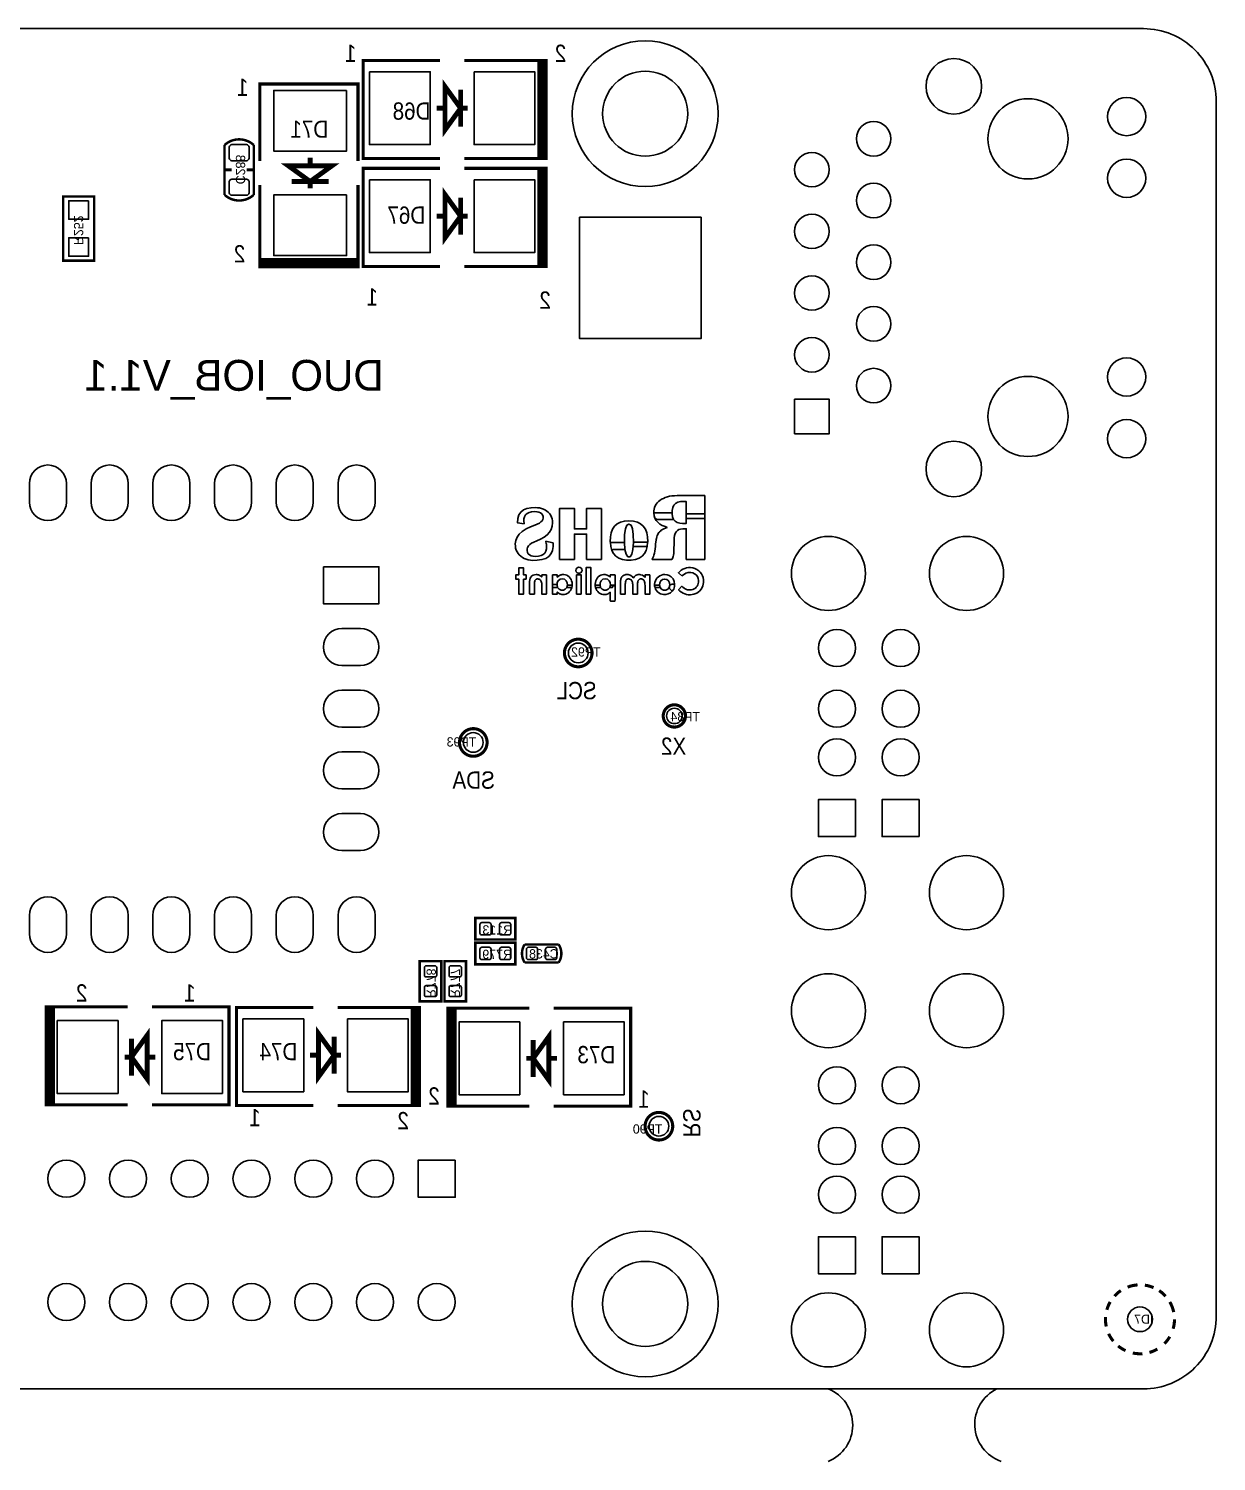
# Model space of a CAD drawing. Extents: x -91 to 82, y -70 to 91.
# Drawn here: x 32.6 to 81.5, y -6.5 to 52.5 of the extents above; entities that cross this region are included whole.
import ezdxf

# ---------------------------------------------------------------- set-up
doc = ezdxf.new("R2010")
doc.units = 0
for name, color, linetype in [('BG_OUTLINE', 254, 'CONTINUOUS'), ('BG_SILKSCREEN_BOTTOM', 6, 'CONTINUOUS'), ('PG_SILKSCREEN_BOTTOM', 143, 'CONTINUOUS'), ('PIN_BOTTOM', 1, 'CONTINUOUS'), ('RD_ASSEMBLY_BOTTOM', 2, 'CONTINUOUS')]:
    doc.layers.add(name, color=color, linetype=linetype)

msp = doc.modelspace()

# ---------------------------------------------------------------- linework, layer by layer
at = {"layer": 'BG_OUTLINE'}
msp.add_lwpolyline([(78.49997, -3.50012, 0.414214), (81.499964, -0.500126), (81.499964, 49.500028, 0.414214), (78.49997, 52.500022), (-0.500126, 52.500022, 0.414214), (-3.50012, 49.500028), (-3.50012, -0.500126, 0.414214), (-0.500126, -3.50012)], format="xyb", close=True, dxfattribs=at)
for points in [[(59.749944, 48.999902, 1), (56.249824, 48.999902, 1), (59.749944, 48.999902)], [(59.749944, 0, 1), (56.249824, 0, 1), (59.749944, 0)], [(65.534032, -3.500374, -0.675122), (65.529968, -6.482842)], [(72.47509, -3.49885, 0.668072), (72.642476, -6.482842)]]:
    msp.add_lwpolyline(points, format="xyb", dxfattribs=at)
at = {"layer": 'BG_SILKSCREEN_BOTTOM'}
for points in [[(57.80278, 39.739062), (55.302912, 39.739062), (55.302912, 44.738798), (60.302648, 44.738798), (60.302648, 39.739062), (57.822846, 39.739062)], [(59.309, 33.274), (60.452, 33.274), (60.452, 32.3342), (59.69, 32.3342), (59.69, 33.03016), (59.68238, 33.0327), (59.5376, 33.0327), (59.45632, 33.02762), (59.34202, 33.00222), (59.24804, 32.95142), (59.17946, 32.8803), (59.1312, 32.78378), (59.10834, 32.6644), (59.1058, 32.5247), (59.12612, 32.3977), (59.16676, 32.29864), (58.48604, 32.29864), (58.39968, 32.3469), (58.3692, 32.4485), (58.35396, 32.5628), (58.3565, 32.64916), (58.36666, 32.72282), (58.38444, 32.7914), (58.41238, 32.85744), (58.44794, 32.9184), (58.49112, 32.97682), (58.54446, 33.03016), (58.60542, 33.07842), (58.674, 33.12414), (58.74766, 33.16224), (58.8264, 33.19526), (58.91276, 33.2232), (59.00166, 33.24606), (59.09818, 33.2613), (59.1312, 33.26384), (59.19978, 33.26892)], [(53.01996, 32.11068), (52.7431, 32.16148), (52.75834, 32.3342), (52.8066, 32.47898), (52.8828, 32.59582), (52.99202, 32.68472), (53.13172, 32.74568), (53.3019, 32.7787), (53.46954, 32.78632), (53.56352, 32.7787), (53.65496, 32.766), (53.73878, 32.74314), (53.81752, 32.71266), (53.89118, 32.6771), (53.95722, 32.63138), (54.01818, 32.57804), (54.07152, 32.52216), (54.11216, 32.45866), (54.14518, 32.39008), (54.16804, 32.31896), (54.18328, 32.24276), (54.18836, 32.15894), (54.17566, 32.01924), (54.13502, 31.88716), (54.06898, 31.76524), (53.97246, 31.65856), (53.848, 31.56204), (53.6956, 31.47822), (53.54574, 31.41726), (53.41874, 31.36392), (53.32476, 31.31312), (53.24856, 31.25724), (53.19268, 31.20136), (53.15458, 31.14294), (53.13934, 31.08452), (53.13934, 31.01086), (53.15712, 30.93974), (53.19014, 30.88132), (53.2384, 30.8356), (53.30444, 30.80258), (53.38572, 30.78226), (53.48478, 30.77464), (53.6067, 30.78226), (53.71338, 30.80512), (53.79974, 30.8483), (53.86578, 30.90672), (53.9115, 30.98546), (53.93944, 31.07944), (53.94452, 31.17342), (53.94452, 31.2039), (53.94198, 31.23692), (53.9369, 31.26994), (53.93182, 31.3055), (53.91658, 31.3817), (53.91658, 31.39948), (54.20614, 31.33598), (54.20868, 31.3182), (54.21122, 31.27756), (54.21376, 31.22676), (54.21376, 31.18612), (54.1909, 31.02102), (54.13248, 30.8864), (54.0385, 30.77464), (53.9115, 30.69336), (53.74894, 30.64002), (53.55082, 30.61208), (53.38318, 30.607), (53.28412, 30.61716), (53.19014, 30.6324), (53.10378, 30.65526), (53.0225, 30.68828), (52.94884, 30.72892), (52.88026, 30.77718), (52.8193, 30.83306), (52.7685, 30.89402), (52.72532, 30.96006), (52.6923, 31.03118), (52.66944, 31.10992), (52.65674, 31.1912), (52.6542, 31.28518), (52.67452, 31.42996), (52.72786, 31.56458), (52.81676, 31.68904), (52.93868, 31.8008), (53.09616, 31.9024), (53.28666, 31.99384), (53.45938, 32.05734), (53.56098, 32.10052), (53.6448, 32.14624), (53.71084, 32.19196), (53.7591, 32.24276), (53.78958, 32.2961), (53.80482, 32.34944), (53.79974, 32.41802), (53.77942, 32.47898), (53.7464, 32.52978), (53.6956, 32.56788), (53.62702, 32.59582), (53.54574, 32.6136), (53.44668, 32.61868), (53.32476, 32.60852), (53.22062, 32.58312), (53.13934, 32.54248), (53.07838, 32.48406), (53.0352, 32.40786), (53.01234, 32.31642), (53.00726, 32.2453), (53.0098, 32.22498), (53.0098, 32.2072), (53.01234, 32.18688), (53.01742, 32.16402), (53.02504, 32.11576)], [(56.1975, 32.74822), (56.1975, 30.64764), (55.58536, 30.64764), (55.58536, 31.69158), (55.09006, 31.69158), (55.09006, 30.64764), (54.48046, 30.64764), (54.48046, 32.74822), (55.09006, 32.74822), (55.09006, 31.9024), (55.58536, 31.9024), (55.58536, 32.74822)], [(59.69, 32.52216), (60.452, 32.52216), (60.452, 30.64764), (59.69, 30.64764), (59.69, 31.91002), (59.54268, 31.91002), (59.45632, 31.89986), (59.3852, 31.877), (59.32424, 31.83636), (59.27344, 31.78302), (59.23788, 31.71698), (59.20994, 31.6357), (59.19724, 31.53918), (59.19216, 31.45536), (59.18962, 31.26486), (59.18454, 31.10738), (59.18454, 31.0769), (59.182, 31.01086), (59.17692, 30.94736), (59.17184, 30.8864), (59.16168, 30.82798), (59.14898, 30.77464), (59.13374, 30.7213), (59.12358, 30.69336), (59.11596, 30.67304), (59.09818, 30.64764), (58.28792, 30.64764), (58.293, 30.66542), (58.3184, 30.71114), (58.34126, 30.76702), (58.36158, 30.83052), (58.3819, 30.90418), (58.39714, 30.988), (58.40984, 31.08198), (58.42254, 31.18358), (58.43016, 31.28264), (58.44032, 31.369), (58.45302, 31.44774), (58.4581, 31.47568), (58.46572, 31.51632), (58.48096, 31.57982), (58.4962, 31.63316), (58.51398, 31.68142), (58.5343, 31.71952), (58.55716, 31.75254), (58.58764, 31.78556), (58.6232, 31.81604), (58.66384, 31.84652), (58.7121, 31.877), (58.76798, 31.90494), (58.82894, 31.93288), (58.89752, 31.96082), (58.8264, 31.99892), (58.70448, 32.04718), (58.60034, 32.1056), (58.51652, 32.17672), (58.44794, 32.25546), (58.39968, 32.3469), (58.3692, 32.4485), (58.35396, 32.5628), (59.07532, 32.5628), (59.09818, 32.53994), (59.1058, 32.5247), (59.12612, 32.3977), (59.16676, 32.29864), (59.2328, 32.2199), (59.3217, 32.16656), (59.43092, 32.13608), (59.53506, 32.12846), (59.69, 32.12846)], [(57.33288, 32.23768), (57.5183, 32.22498), (57.67832, 32.18434), (57.81294, 32.11576), (57.92216, 32.02178), (58.00598, 31.89986), (58.0644, 31.75), (58.09488, 31.57474), (58.1025, 31.37408), (58.09742, 31.33852), (58.08218, 31.18358), (57.5183, 31.18358), (57.50814, 31.19374), (57.5183, 31.33852), (57.51068, 31.66872), (57.47766, 31.90748), (57.41924, 32.05226), (57.33288, 32.10052), (57.24652, 32.05226), (57.1881, 31.90748), (57.15508, 31.66872), (57.14746, 31.33852), (57.16778, 31.0515), (56.66232, 31.0515), (56.62676, 31.02102), (56.58358, 31.18358), (56.5658, 31.33852), (56.56326, 31.37408), (56.57088, 31.57474), (56.60136, 31.75), (56.65978, 31.89986), (56.7436, 32.02178), (56.85028, 32.11576), (56.9849, 32.18434), (57.14492, 32.22498)], [(57.5437, 31.36392), (58.07202, 31.36392), (58.09234, 31.35376), (58.09742, 31.33852), (58.08218, 31.18358), (58.03646, 31.02102), (57.96788, 30.8864), (57.87136, 30.77718), (57.74944, 30.6959), (57.60212, 30.64256), (57.42686, 30.61462), (57.23636, 30.61462), (57.06364, 30.64256), (56.91632, 30.6959), (56.7944, 30.77718), (56.69788, 30.8864), (56.62676, 31.02102), (56.58358, 31.18358), (56.5658, 31.33852), (57.14746, 31.33852), (57.16778, 31.0515), (57.2135, 30.85846), (57.28716, 30.76194), (57.3786, 30.76194), (57.45226, 30.85846), (57.49798, 31.0515), (57.5183, 31.33852), (57.52846, 31.35884)], [(52.99456, 29.83738), (53.09616, 29.83738), (53.09616, 30.00756), (52.99456, 30.00756), (52.99456, 30.29966), (52.79644, 30.29966), (52.79644, 30.00756), (52.67706, 30.00756), (52.67706, 29.83738), (52.79644, 29.83738), (52.79644, 29.22016), (52.99456, 29.22016)], [(55.27548, 30.33268), (55.32628, 30.31998), (55.36946, 30.2895), (55.39486, 30.24378), (55.39994, 30.19044), (55.3847, 30.13964), (55.3466, 30.099), (55.30088, 30.07868), (55.24754, 30.07868), (55.19928, 30.099), (55.16372, 30.13964), (55.14848, 30.1879), (55.15356, 30.24378), (55.1815, 30.2895), (55.22214, 30.31998)], [(55.7657, 29.22016), (55.56758, 29.22016), (55.56758, 30.31236), (55.7657, 30.31236)], [(59.50712, 29.96692), (59.36742, 30.099), (59.4233, 30.15488), (59.4868, 30.20568), (59.55538, 30.24378), (59.62904, 30.2768), (59.70524, 30.29712), (59.78144, 30.30982), (59.86526, 30.30982), (59.9567, 30.29966), (60.04306, 30.27426), (60.12434, 30.23362), (60.20054, 30.18282), (60.26404, 30.1244), (60.31484, 30.05582), (60.35548, 29.97962), (60.38342, 29.89834), (60.39612, 29.80944), (60.39612, 29.69514), (60.37072, 29.56052), (60.31484, 29.44368), (60.23102, 29.34208), (60.12434, 29.26334), (60.00496, 29.21508), (59.86526, 29.19476), (59.77128, 29.1973), (59.69762, 29.20746), (59.62904, 29.22524), (59.56554, 29.25318), (59.4995, 29.29382), (59.43092, 29.34462), (59.3725, 29.4005), (59.50966, 29.54274), (59.55284, 29.5021), (59.60364, 29.464), (59.64936, 29.43352), (59.69508, 29.4132), (59.7408, 29.4005), (59.7916, 29.39288), (59.84494, 29.39034), (59.90336, 29.39796), (59.96178, 29.41066), (60.01512, 29.43606), (60.06338, 29.46654), (60.10402, 29.5021), (60.13704, 29.54782), (60.16498, 29.59608), (60.1853, 29.65196), (60.19546, 29.71038), (60.19546, 29.77896), (60.18276, 29.86532), (60.1472, 29.94152), (60.0964, 30.00756), (60.02782, 30.0609), (59.95416, 30.09646), (59.8678, 30.11424), (59.76874, 30.10916), (59.66714, 30.07868), (59.57062, 30.02026)], [(53.94452, 30.00756), (53.94452, 29.26334), (53.93182, 29.22016), (53.7464, 29.22016), (53.7464, 29.57068), (53.74386, 29.62656), (53.74132, 29.6672), (53.73624, 29.69514), (53.72608, 29.73324), (53.71084, 29.76626), (53.69052, 29.7942), (53.66512, 29.81706), (53.63718, 29.83484), (53.6067, 29.84246), (53.57622, 29.84754), (53.55082, 29.845), (53.52796, 29.83992), (53.50764, 29.82976), (53.48986, 29.81452), (53.47462, 29.79674), (53.46192, 29.77642), (53.4543, 29.75356), (53.44668, 29.718), (53.44414, 29.66974), (53.4416, 29.6037), (53.4416, 29.22016), (53.25618, 29.22016), (53.24602, 29.2481), (53.24602, 29.74086), (53.2511, 29.81198), (53.26888, 29.87294), (53.29682, 29.92374), (53.33746, 29.96692), (53.3908, 29.99994), (53.44922, 30.02026), (53.51272, 30.02788), (53.54574, 30.02534), (53.57622, 30.02026), (53.60924, 30.01264), (53.63972, 29.9974), (53.67274, 29.97962), (53.7083, 29.95676), (53.7464, 29.92628), (53.7464, 30.00248), (53.75656, 30.00756)], [(54.19598, 30.00756), (54.37886, 30.00756), (54.37886, 29.92882), (54.3814, 29.92374), (54.42712, 29.96438), (54.45252, 29.97962), (54.52618, 30.01264), (54.55412, 30.02026), (54.58206, 30.02534), (54.61, 30.02788), (54.65572, 30.02534), (54.71668, 30.01772), (54.77256, 29.9974), (54.82336, 29.96946), (54.87162, 29.92882), (54.9148, 29.88056), (54.94782, 29.82722), (54.97322, 29.76626), (54.98846, 29.70022), (54.99608, 29.6291), (54.99354, 29.58846), (54.99354, 29.55798), (54.98084, 29.49194), (54.78018, 29.49194), (54.77256, 29.49448), (54.79796, 29.58846), (54.79034, 29.69006), (54.74716, 29.77388), (54.67604, 29.82976), (54.58714, 29.84754), (54.4957, 29.82976), (54.42458, 29.77388), (54.37886, 29.6926), (54.37124, 29.58846), (54.39664, 29.49448), (54.18074, 29.49448), (54.18074, 30.00502)], [(54.20614, 29.61386), (54.34584, 29.61386), (54.36616, 29.6037), (54.37124, 29.58846), (54.39664, 29.49448), (54.4576, 29.42336), (54.53888, 29.38526), (54.63286, 29.38526), (54.7116, 29.42336), (54.77256, 29.49448), (54.79796, 29.58846), (54.99354, 29.58846), (54.99354, 29.55798), (54.98084, 29.49194), (54.96052, 29.43098), (54.93004, 29.3751), (54.8894, 29.32176), (54.84114, 29.27858), (54.79034, 29.24302), (54.73446, 29.22016), (54.67858, 29.20492), (54.61762, 29.19984), (54.59222, 29.20238), (54.56428, 29.20492), (54.52618, 29.21254), (54.48808, 29.22778), (54.46522, 29.23794), (54.44236, 29.25318), (54.41696, 29.27096), (54.37886, 29.30144), (54.37886, 29.2227), (54.37124, 29.22016), (54.18328, 29.22016), (54.18074, 29.26334), (54.18074, 29.58846), (54.1909, 29.60878)], [(55.372, 29.22016), (55.17642, 29.22016), (55.17642, 30.00756), (55.372, 30.00756)], [(56.65978, 29.56306), (56.75884, 29.56306), (56.75884, 30.00502), (56.7436, 30.00756), (56.56072, 30.00756), (56.56072, 29.92882), (56.55818, 29.92374), (56.51246, 29.96438), (56.48706, 29.97962), (56.4642, 29.99232), (56.43626, 30.00502), (56.35752, 30.02534), (56.32958, 30.02788), (56.28386, 30.02534), (56.2229, 30.01772), (56.16956, 29.9974), (56.11622, 29.96946), (56.06796, 29.92882), (56.02478, 29.88056), (55.99176, 29.82722), (55.96636, 29.76626), (55.95112, 29.70022), (55.9435, 29.6291), (55.94604, 29.58846), (55.94604, 29.55798), (55.95874, 29.49194), (56.1086, 29.49194), (56.11114, 29.49448), (56.16702, 29.49448), (56.14162, 29.58846), (56.14924, 29.69006), (56.19242, 29.77388), (56.26354, 29.82976), (56.35498, 29.84754), (56.44388, 29.82976), (56.51754, 29.77388), (56.56072, 29.6926), (56.56834, 29.58846), (56.54294, 29.49448), (56.5912, 29.49448), (56.65978, 29.49702)], [(56.56834, 29.58846), (56.75884, 29.58846), (56.75884, 28.99156), (56.7563, 28.93314), (56.56834, 28.93314), (56.56072, 28.94076), (56.56072, 29.29636), (56.54548, 29.29128), (56.52262, 29.27096), (56.49976, 29.25318), (56.47436, 29.23794), (56.4007, 29.21), (56.3753, 29.20492), (56.34736, 29.20238), (56.32196, 29.19984), (56.261, 29.20492), (56.20512, 29.22016), (56.14924, 29.24302), (56.09844, 29.27858), (56.05018, 29.32176), (56.01208, 29.3751), (55.97906, 29.43098), (55.95874, 29.49194), (55.94604, 29.55798), (55.94604, 29.58846), (56.14162, 29.58846), (56.16702, 29.49448), (56.22798, 29.42336), (56.30672, 29.38526), (56.4007, 29.38526), (56.48198, 29.42336), (56.54294, 29.49448)], [(58.1914, 30.00756), (58.1914, 29.2227), (58.18632, 29.22016), (57.99328, 29.22016), (57.99328, 29.5783), (57.99074, 29.6291), (57.99074, 29.65196), (57.9882, 29.67228), (57.98312, 29.69006), (57.97804, 29.72308), (57.97296, 29.73832), (57.96534, 29.7561), (57.95518, 29.77134), (57.9374, 29.7942), (57.89422, 29.82976), (57.87136, 29.83992), (57.8485, 29.845), (57.82564, 29.84754), (57.80532, 29.845), (57.79516, 29.845), (57.785, 29.84246), (57.7596, 29.8323), (57.72404, 29.79928), (57.71896, 29.79166), (57.71134, 29.78404), (57.7088, 29.77388), (57.70118, 29.7561), (57.6961, 29.73832), (57.69102, 29.70784), (57.68594, 29.66974), (57.68594, 29.62656), (57.6834, 29.2227), (57.68086, 29.22016), (57.48782, 29.22016), (57.48782, 29.58338), (57.48528, 29.63164), (57.48274, 29.6545), (57.47766, 29.69514), (57.47512, 29.71038), (57.4675, 29.73832), (57.44972, 29.77388), (57.40908, 29.81706), (57.35574, 29.84246), (57.32018, 29.84754), (57.30494, 29.84754), (57.277, 29.84246), (57.26938, 29.83992), (57.22874, 29.81706), (57.22112, 29.8069), (57.21096, 29.7942), (57.20334, 29.7815), (57.19826, 29.76626), (57.1881, 29.72562), (57.18302, 29.67482), (57.18048, 29.64434), (57.18048, 29.22016), (56.9849, 29.22016), (56.98236, 29.23032), (56.98236, 29.67736), (56.9849, 29.7307), (56.9849, 29.76118), (56.98744, 29.78658), (56.99252, 29.81198), (56.99506, 29.83484), (57.00014, 29.85516), (57.00776, 29.87548), (57.03824, 29.9339), (57.0738, 29.96946), (57.1373, 30.00502), (57.17032, 30.01772), (57.1881, 30.0228), (57.20842, 30.02534), (57.2262, 30.02788), (57.26684, 30.02788), (57.28462, 30.02534), (57.30494, 30.0228), (57.38114, 29.99994), (57.44718, 29.9593), (57.47004, 29.94152), (57.50814, 29.8958), (57.5183, 29.89072), (57.54878, 29.93644), (57.59958, 29.9847), (57.66308, 30.01518), (57.7088, 30.02534), (57.72658, 30.02788), (57.76976, 30.02788), (57.79516, 30.02534), (57.81294, 30.02026), (57.8866, 29.9974), (57.94756, 29.9593), (57.96026, 29.94914), (57.99328, 29.91612), (57.99328, 30.00756)], [(58.80608, 30.02788), (58.90006, 30.01772), (58.98896, 29.98216), (59.07024, 29.92628), (59.14644, 29.845), (59.19216, 29.74594), (59.21248, 29.63672), (59.20994, 29.58592), (59.20486, 29.5275), (59.17184, 29.43098), (59.11596, 29.34462), (58.99658, 29.44622), (58.98896, 29.49448), (59.0169, 29.58592), (59.00674, 29.68752), (58.96356, 29.7688), (58.89244, 29.82214), (58.80354, 29.84246), (58.7121, 29.82214), (58.64098, 29.7688), (58.5978, 29.68752), (58.59018, 29.58846), (58.61558, 29.49448), (58.42, 29.49448), (58.40476, 29.49702), (58.38952, 29.5656), (58.38952, 29.58846), (58.38698, 29.63672), (58.39714, 29.7053), (58.41746, 29.77134), (58.45048, 29.8323), (58.49112, 29.88818), (58.54192, 29.93644), (58.60288, 29.97454), (58.66638, 30.00502), (58.73496, 30.0228)], [(59.11596, 29.63672), (59.21248, 29.63672), (59.20994, 29.58592), (59.20486, 29.5275), (59.17184, 29.43098), (59.11596, 29.34462), (59.03722, 29.2735), (58.94832, 29.22524), (58.84672, 29.20238), (58.76036, 29.20238), (58.69178, 29.21508), (58.62574, 29.23794), (58.56478, 29.2735), (58.51144, 29.31668), (58.46572, 29.37002), (58.43016, 29.43098), (58.40476, 29.49702), (58.38952, 29.5656), (58.38952, 29.58846), (58.59018, 29.58846), (58.61558, 29.49448), (58.67654, 29.4259), (58.75782, 29.3878), (58.8518, 29.3878), (58.93054, 29.42336), (58.98896, 29.49448), (59.0169, 29.58592), (59.02452, 29.60624)]]:
    msp.add_lwpolyline(points, close=True, dxfattribs=at)
at = {"layer": 'PG_SILKSCREEN_BOTTOM'}
for points, const_width in [([(49.555654, 47.15383), (46.392338, 47.15383), (46.392338, 51.193954), (49.555654, 51.193954)], 0.127), ([(50.555906, 51.193954), (53.450744, 51.193954)], 0.127), ([(53.38826, 51.193954), (53.6194, 51.193954), (53.6194, 47.15383), (51.298856, 47.15383)], 0.127), ([(53.488082, 51.193954), (53.719222, 51.193954), (53.719222, 47.15383), (51.398678, 47.15383)], 0.127), ([(53.588158, 51.193954), (53.819298, 51.193954), (53.819298, 47.15383), (51.498754, 47.15383)], 0.127), ([(53.688234, 51.193954), (53.919374, 51.193954), (53.919374, 47.15383), (51.59883, 47.15383)], 0.127), ([(42.14368, 47.057056), (42.14368, 50.220372), (46.183804, 50.220372), (46.183804, 47.057056)], 0.127), ([(50.406554, 49.22393), (49.76368, 48.33493), (49.76368, 50.11293), (50.406554, 49.22393)], 0.2032), ([(50.406554, 48.46193), (50.406554, 49.98593)], 0.2032), ([(49.42078, 49.22393), (49.76368, 49.22393)], 0.2032), ([(50.43678, 49.22393), (50.69078, 49.22393)], 0.2032), ([(44.21378, 47.19193), (44.21378, 46.84903)], 0.2032), ([(53.450744, 47.15383), (50.555906, 47.15383)], 0.127), ([(40.73398, 46.68393), (40.98798, 46.68393)], 0.127), ([(41.59758, 46.68393), (41.85158, 46.68393)], 0.127), ([(44.21378, 46.206156), (43.32478, 46.84903), (45.10278, 46.84903), (44.21378, 46.206156)], 0.2032), ([(49.555654, 42.70883), (46.392338, 42.70883), (46.392338, 46.748954), (49.555654, 46.748954)], 0.127), ([(50.555906, 46.748954), (53.450744, 46.748954)], 0.127), ([(53.38826, 46.748954), (53.6194, 46.748954), (53.6194, 42.70883), (51.298856, 42.70883)], 0.127), ([(53.488082, 46.748954), (53.719222, 46.748954), (53.719222, 42.70883), (51.398678, 42.70883)], 0.127), ([(53.588158, 46.748954), (53.819298, 46.748954), (53.819298, 42.70883), (51.498754, 42.70883)], 0.127), ([(53.688234, 46.748954), (53.919374, 46.748954), (53.919374, 42.70883), (51.59883, 42.70883)], 0.127), ([(42.14368, 43.161966), (42.14368, 46.056804)], 0.127), ([(43.45178, 46.206156), (44.97578, 46.206156)], 0.2032), ([(44.21378, 46.17593), (44.21378, 45.92193)], 0.2032), ([(46.183804, 46.056804), (46.183804, 43.161966)], 0.127), ([(34.05378, 45.59173), (34.05378, 42.95013), (35.32378, 42.95013), (35.32378, 45.59173), (34.05378, 45.59173)], 0.1016), ([(50.406554, 44.77893), (49.76368, 43.88993), (49.76368, 45.66793), (50.406554, 44.77893)], 0.2032), ([(50.406554, 44.01693), (50.406554, 45.54093)], 0.2032), ([(46.183804, 43.22445), (46.183804, 42.99331), (42.14368, 42.99331), (42.14368, 45.313854)], 0.127), ([(46.183804, 43.124628), (46.183804, 42.893488), (42.14368, 42.893488), (42.14368, 45.214032)], 0.127), ([(46.183804, 43.024552), (46.183804, 42.793412), (42.14368, 42.793412), (42.14368, 45.113956)], 0.127), ([(46.183804, 42.924476), (46.183804, 42.693336), (42.14368, 42.693336), (42.14368, 45.01388)], 0.127), ([(49.42078, 44.77893), (49.76368, 44.77893)], 0.2032), ([(50.43678, 44.77893), (50.69078, 44.77893)], 0.2032), ([(53.450744, 42.70883), (50.555906, 42.70883)], 0.127), ([(51.00828, 14.99743), (52.65928, 14.99743), (52.65928, 15.88643), (51.00828, 15.88643), (51.00828, 14.99743)], 0.1016), ([(51.00828, 13.98143), (52.65928, 13.98143), (52.65928, 14.87043), (51.00828, 14.87043), (51.00828, 13.98143)], 0.1016), ([(54.43728, 14.79931), (53.04028, 14.79931)], 0.1016), ([(48.72228, 14.10843), (48.72228, 12.45743), (49.61128, 12.45743), (49.61128, 14.10843), (48.72228, 14.10843)], 0.1016), ([(49.73828, 14.10843), (49.73828, 12.45743), (50.62728, 12.45743), (50.62728, 14.10843), (49.73828, 14.10843)], 0.1016), ([(53.04028, 14.05255), (54.43728, 14.05255)], 0.1016), ([(33.578546, 8.189976), (33.347406, 8.189976), (33.347406, 12.2301), (35.66795, 12.2301)], 0.127), ([(33.678622, 8.189976), (33.447482, 8.189976), (33.447482, 12.2301), (35.768026, 12.2301)], 0.127), ([(33.778698, 8.189976), (33.547558, 8.189976), (33.547558, 12.2301), (35.868102, 12.2301)], 0.127), ([(33.87852, 8.189976), (33.64738, 8.189976), (33.64738, 12.2301), (35.967924, 12.2301)], 0.127), ([(33.816036, 12.2301), (36.710874, 12.2301)], 0.127), ([(37.711126, 12.2301), (40.874442, 12.2301), (40.874442, 8.189976), (37.711126, 8.189976)], 0.127), ([(44.348654, 8.16483), (41.185338, 8.16483), (41.185338, 12.204954), (44.348654, 12.204954)], 0.127), ([(45.348906, 12.204954), (48.243744, 12.204954)], 0.127), ([(48.18126, 12.204954), (48.4124, 12.204954), (48.4124, 8.16483), (46.091856, 8.16483)], 0.127), ([(48.281082, 12.204954), (48.512222, 12.204954), (48.512222, 8.16483), (46.191678, 8.16483)], 0.127), ([(48.381158, 12.204954), (48.612298, 12.204954), (48.612298, 8.16483), (46.291754, 8.16483)], 0.127), ([(48.481234, 12.204954), (48.712374, 12.204954), (48.712374, 8.16483), (46.39183, 8.16483)], 0.127), ([(50.106326, 8.137906), (49.875186, 8.137906), (49.875186, 12.17803), (52.19573, 12.17803)], 0.127), ([(50.206402, 8.137906), (49.975262, 8.137906), (49.975262, 12.17803), (52.295806, 12.17803)], 0.127), ([(50.306478, 8.137906), (50.075338, 8.137906), (50.075338, 12.17803), (52.395882, 12.17803)], 0.127), ([(50.4063, 8.137906), (50.17516, 8.137906), (50.17516, 12.17803), (52.495704, 12.17803)], 0.127), ([(50.343816, 12.17803), (53.238654, 12.17803)], 0.127), ([(54.238906, 12.17803), (57.402222, 12.17803), (57.402222, 8.137906), (54.238906, 8.137906)], 0.127), ([(36.860226, 10.16), (37.5031, 11.049), (37.5031, 9.271), (36.860226, 10.16)], 0.2032), ([(45.199554, 10.23493), (44.55668, 9.34593), (44.55668, 11.12393), (45.199554, 10.23493)], 0.2032), ([(53.388006, 10.10793), (54.03088, 10.99693), (54.03088, 9.21893), (53.388006, 10.10793)], 0.2032), ([(36.860226, 10.922), (36.860226, 9.398)], 0.2032), ([(45.199554, 9.47293), (45.199554, 10.99693)], 0.2032), ([(53.388006, 10.86993), (53.388006, 9.34593)], 0.2032), ([(36.83, 10.16), (36.576, 10.16)], 0.2032), ([(37.846, 10.16), (37.5031, 10.16)], 0.2032), ([(44.21378, 10.23493), (44.55668, 10.23493)], 0.2032), ([(45.22978, 10.23493), (45.48378, 10.23493)], 0.2032), ([(53.35778, 10.10793), (53.10378, 10.10793)], 0.2032), ([(54.37378, 10.10793), (54.03088, 10.10793)], 0.2032), ([(36.710874, 8.189976), (33.816036, 8.189976)], 0.127), ([(48.243744, 8.16483), (45.348906, 8.16483)], 0.127), ([(53.238654, 8.137906), (50.343816, 8.137906)], 0.127)]:
    msp.add_lwpolyline(points, dxfattribs=dict(at, const_width=const_width))
for points, const_width in [([(40.692832, 45.658532), (40.692832, 47.709328, -0.389609), (41.892728, 47.709328)], 0.1016), ([(41.892728, 47.709328), (41.892728, 45.658532, -0.389673), (40.692832, 45.658532)], 0.1016), ([(55.812944, 26.797, 1), (54.677056, 26.797, 1), (55.812944, 26.797)], 0.127), ([(59.657742, 24.20493, 1), (58.741818, 24.20493, 1), (59.657742, 24.20493)], 0.127), ([(51.494944, 23.114, 1), (50.359056, 23.114, 1), (51.494944, 23.114)], 0.127), ([(53.04028, 14.05255, -0.294144), (53.04028, 14.79931)], 0.1016), ([(54.43728, 14.05255, 0.303708), (54.43728, 14.79931)], 0.1016), ([(59.132724, 7.31393, 1), (57.996836, 7.31393, 1), (59.132724, 7.31393)], 0.127), ([(77.308202, 0.320294, -0.061338), (77.571346, 0.546608)], 0.127), ([(77.849222, 0.690372, -0.074119), (78.257908, 0.781304)], 0.127), ([(78.559914, 0.770636, -0.065827), (78.918308, 0.670052)], 0.127), ([(79.1464, 0.546354, -0.062613), (79.41437, 0.314706)], 0.127), ([(76.99375, -0.244856, -0.062517), (77.132434, 0.080518)], 0.127), ([(79.585312, 0.080264, -0.079392), (79.74711, -0.337566)], 0.127), ([(76.962, -0.889, -0.061689), (76.942188, -0.540512)], 0.127), ([(79.778606, -0.635, -0.069654), (79.723996, -1.02489)], 0.127), ([(76.970636, -0.932434, -0.007798), (76.962, -0.889)], 0.127), ([(77.260196, -1.53416, -0.063426), (77.069696, -1.230122)], 0.127), ([(77.763878, -1.92405, -0.063405), (77.45984, -1.733804)], 0.127), ([(79.585312, -1.350264, -0.064425), (79.362808, -1.638808)], 0.127), ([(78.460092, -2.051304, -0.0707), (78.061566, -2.023364)], 0.127), ([(79.074264, -1.861312, -0.062525), (78.74889, -1.999996)], 0.127)]:
    msp.add_lwpolyline(points, format="xyb", dxfattribs=dict(at, const_width=const_width))
at = {"layer": 'PIN_BOTTOM'}
for points in [[(46.655609, 50.723927), (46.655609, 47.723933), (49.155731, 47.723933), (49.155731, 50.723927)], [(50.955829, 50.723927), (50.955829, 47.723933), (53.455951, 47.723933), (53.455951, 50.723927)], [(45.713777, 49.957101), (42.713783, 49.957101), (42.713783, 47.456979), (45.713777, 47.456979)], [(46.655609, 46.278927), (46.655609, 43.278933), (49.155731, 43.278933), (49.155731, 46.278927)], [(50.955829, 46.278927), (50.955829, 43.278933), (53.455951, 43.278933), (53.455951, 46.278927)], [(45.713777, 45.656881), (42.713783, 45.656881), (42.713783, 43.156759), (45.713777, 43.156759)], [(35.09518, 45.41393), (34.28238, 45.41393), (34.28238, 44.65193), (35.09518, 44.65193)], [(35.09518, 43.88993), (34.28238, 43.88993), (34.28238, 43.12793), (35.09518, 43.12793)], [(64.148716, 37.246052), (65.571116, 37.246052), (65.571116, 35.823652), (64.148716, 35.823652)], [(44.758356, 30.345126), (47.044356, 30.345126), (47.044356, 28.821126), (44.758356, 28.821126)], [(66.651886, 19.237706), (65.127886, 19.237706), (65.127886, 20.761706), (66.651886, 20.761706)], [(69.271896, 19.237706), (67.747896, 19.237706), (67.747896, 20.761706), (69.271896, 20.761706)], [(36.311078, 8.659876), (36.311078, 11.65987), (33.810956, 11.65987), (33.810956, 8.659876)], [(40.611298, 8.659876), (40.611298, 11.65987), (38.111176, 11.65987), (38.111176, 8.659876)], [(41.448609, 11.734927), (41.448609, 8.734933), (43.948731, 8.734933), (43.948731, 11.734927)], [(45.748829, 11.734927), (45.748829, 8.734933), (48.248951, 8.734933), (48.248951, 11.734927)], [(52.838858, 8.607806), (52.838858, 11.6078), (50.338736, 11.6078), (50.338736, 8.607806)], [(57.139078, 8.607806), (57.139078, 11.6078), (54.638956, 11.6078), (54.638956, 8.607806)], [(50.18278, 5.91693), (50.18278, 4.39293), (48.65878, 4.39293), (48.65878, 5.91693)], [(66.651886, 1.237742), (65.127886, 1.237742), (65.127886, 2.761742), (66.651886, 2.761742)], [(69.271896, 1.237742), (67.747896, 1.237742), (67.747896, 2.761742), (69.271896, 2.761742)]]:
    msp.add_lwpolyline(points, close=True, dxfattribs=at)
for points in [[(41.59758, 47.72533), (40.98798, 47.72533, 0.414214), (40.88638, 47.62373), (40.88638, 47.16653, 0.414214), (40.98798, 47.06493), (41.59758, 47.06493, 0.414214), (41.69918, 47.16653), (41.69918, 47.62373, 0.414214)], [(41.59758, 46.30293), (40.98798, 46.30293, 0.414214), (40.88638, 46.20133), (40.88638, 45.74413, 0.414214), (40.98798, 45.64253), (41.59758, 45.64253, 0.414214), (41.69918, 45.74413), (41.69918, 46.20133, 0.414214)], [(34.18459, 33.774126), (34.18459, 33.012126, -1), (32.66059, 33.012126), (32.66059, 33.774126, -1)], [(36.72459, 33.774126), (36.72459, 33.012126, -1), (35.20059, 33.012126), (35.20059, 33.774126, -1)], [(39.26459, 33.774126), (39.26459, 33.012126, -1), (37.74059, 33.012126), (37.74059, 33.774126, -1)], [(41.80459, 33.774126), (41.80459, 33.012126, -1), (40.28059, 33.012126), (40.28059, 33.774126, -1)], [(44.34459, 33.774126), (44.34459, 33.012126, -1), (42.82059, 33.012126), (42.82059, 33.774126, -1)], [(46.88459, 33.774126), (46.88459, 33.012126, -1), (45.36059, 33.012126), (45.36059, 33.774126, -1)], [(46.282356, 26.281126), (45.520356, 26.281126, -1), (45.520356, 27.805126), (46.282356, 27.805126, -1)], [(46.282356, 23.741126), (45.520356, 23.741126, -1), (45.520356, 25.265126), (46.282356, 25.265126, -1)], [(46.282356, 21.201126), (45.520356, 21.201126, -1), (45.520356, 22.725126), (46.282356, 22.725126, -1)], [(46.282356, 18.661126), (45.520356, 18.661126, -1), (45.520356, 20.185126), (46.282356, 20.185126, -1)], [(34.18459, 15.994126), (34.18459, 15.232126, -1), (32.66059, 15.232126), (32.66059, 15.994126, -1)], [(36.72459, 15.994126), (36.72459, 15.232126, -1), (35.20059, 15.232126), (35.20059, 15.994126, -1)], [(39.26459, 15.994126), (39.26459, 15.232126, -1), (37.74059, 15.232126), (37.74059, 15.994126, -1)], [(41.80459, 15.994126), (41.80459, 15.232126, -1), (40.28059, 15.232126), (40.28059, 15.994126, -1)], [(44.34459, 15.994126), (44.34459, 15.232126, -1), (42.82059, 15.232126), (42.82059, 15.994126, -1)], [(46.88459, 15.994126), (46.88459, 15.232126, -1), (45.36059, 15.232126), (45.36059, 15.994126, -1)], [(51.65598, 15.61973, 0.414214), (51.57978, 15.69593), (51.27498, 15.69593, 0.414214), (51.19878, 15.61973), (51.19878, 15.26413, 0.414214), (51.27498, 15.18793), (51.57978, 15.18793, 0.414214), (51.65598, 15.26413)], [(52.46878, 15.61973, 0.414214), (52.39258, 15.69593), (52.08778, 15.69593, 0.414214), (52.01158, 15.61973), (52.01158, 15.26413, 0.414214), (52.08778, 15.18793), (52.39258, 15.18793, 0.414214), (52.46878, 15.26413)], [(51.65598, 14.60373, 0.414214), (51.57978, 14.67993), (51.27498, 14.67993, 0.414214), (51.19878, 14.60373), (51.19878, 14.24813, 0.414214), (51.27498, 14.17193), (51.57978, 14.17193, 0.414214), (51.65598, 14.24813)], [(52.46878, 14.60373, 0.414214), (52.39258, 14.67993), (52.08778, 14.67993, 0.414214), (52.01158, 14.60373), (52.01158, 14.24813, 0.414214), (52.08778, 14.17193), (52.39258, 14.17193, 0.414214), (52.46878, 14.24813)], [(53.57368, 14.60373, 0.414214), (53.49748, 14.67993), (53.19268, 14.67993, 0.414214), (53.11648, 14.60373), (53.11648, 14.24813, 0.414214), (53.19268, 14.17193), (53.49748, 14.17193, 0.414214), (53.57368, 14.24813)], [(54.36108, 14.60373, 0.414214), (54.28488, 14.67993), (53.98008, 14.67993, 0.414214), (53.90388, 14.60373), (53.90388, 14.24813, 0.414214), (53.98008, 14.17193), (54.28488, 14.17193, 0.414214), (54.36108, 14.24813)], [(49.34458, 13.46073, 0.414214), (49.42078, 13.53693), (49.42078, 13.84173, 0.414214), (49.34458, 13.91793), (48.98898, 13.91793, 0.414214), (48.91278, 13.84173), (48.91278, 13.53693, 0.414214), (48.98898, 13.46073)], [(50.36058, 13.46073, 0.414214), (50.43678, 13.53693), (50.43678, 13.84173, 0.414214), (50.36058, 13.91793), (50.00498, 13.91793, 0.414214), (49.92878, 13.84173), (49.92878, 13.53693, 0.414214), (50.00498, 13.46073)], [(49.34458, 12.64793, 0.414214), (49.42078, 12.72413), (49.42078, 13.02893, 0.414214), (49.34458, 13.10513), (48.98898, 13.10513, 0.414214), (48.91278, 13.02893), (48.91278, 12.72413, 0.414214), (48.98898, 12.64793)], [(50.36058, 12.64793, 0.414214), (50.43678, 12.72413), (50.43678, 13.02893, 0.414214), (50.36058, 13.10513), (50.00498, 13.10513, 0.414214), (49.92878, 13.02893), (49.92878, 12.72413, 0.414214), (50.00498, 12.64793)]]:
    msp.add_lwpolyline(points, format="xyb", close=True, dxfattribs=at)
for centre, radius in [((57.999884, 48.999902), 2.999994), ((70.699884, 50.124868), 1.143), ((73.749916, 47.964852), 1.64973), ((77.809852, 48.87976), 0.7874), ((67.399916, 47.964852), 0.7112), ((64.859916, 46.694852), 0.7112), ((77.809852, 46.33976), 0.7874), ((67.399916, 45.424852), 0.7112), ((64.859916, 44.154852), 0.7112), ((67.399916, 42.884852), 0.7112), ((64.859916, 41.614852), 0.7112), ((67.399916, 40.344852), 0.7112), ((64.859916, 39.074852), 0.7112), ((77.809852, 38.159944), 0.7874), ((67.399916, 37.804852), 0.7112), ((73.749916, 36.534852), 1.64973), ((77.809852, 35.619944), 0.7874), ((70.699884, 34.374836), 1.143), ((65.539874, 30.06979), 1.524), ((71.220076, 30.06979), 1.524), ((65.889886, 26.999946), 0.762), ((68.509896, 26.999946), 0.762), ((55.245, 26.797), 0.4064), ((65.889886, 24.499824), 0.762), ((68.509896, 24.499824), 0.762), ((59.19978, 24.20493), 0.3175), ((50.927, 23.114), 0.4064), ((65.889886, 22.499828), 0.762), ((68.509896, 22.499828), 0.762), ((65.539874, 16.929862), 1.524), ((71.220076, 16.929862), 1.524), ((65.539874, 12.069826), 1.524), ((71.220076, 12.069826), 1.524), ((65.889886, 8.999982), 0.762), ((68.509896, 8.999982), 0.762), ((58.56478, 7.31393), 0.4064), ((65.889886, 6.49986), 0.762), ((68.509896, 6.49986), 0.762), ((34.18078, 5.15493), 0.762), ((36.72078, 5.15493), 0.762), ((39.26078, 5.15493), 0.762), ((41.80078, 5.15493), 0.762), ((44.34078, 5.15493), 0.762), ((46.88078, 5.15493), 0.762), ((65.889886, 4.499864), 0.762), ((68.509896, 4.499864), 0.762), ((57.999884, 0), 2.999994), ((34.18078, 0.07493), 0.762), ((36.72078, 0.07493), 0.762), ((39.26078, 0.07493), 0.762), ((41.80078, 0.07493), 0.762), ((44.34078, 0.07493), 0.762), ((46.88078, 0.07493), 0.762), ((49.42078, 0.07493), 0.762), ((65.539874, -1.070102), 1.524), ((71.220076, -1.070102), 1.524), ((78.359, -0.635), 0.508)]:
    msp.add_circle(centre, radius, dxfattribs=at)

# ---------------------------------------------------------------- texts
at = {"layer": 'BG_SILKSCREEN_BOTTOM', "text_generation_flag": 2}
for s, height, width, p in [('DUO_IOB_V1.1', 1.27, 1.02, (47.244, 37.592)), ('SCL', 0.7112, 0.892857, (56.007, 24.892)), ('X2', 0.7112, 0.892857, (59.69, 22.606)), ('SDA', 0.7112, 0.892857, (51.816, 21.209))]:
    msp.add_text(s, height=height, dxfattribs=dict(at, width=width)).set_placement(p)
at = {"layer": 'BG_SILKSCREEN_BOTTOM', "text_generation_flag": 2, "width": 0.892857}
msp.add_text('RS', height=0.7112, rotation=270, dxfattribs=at).set_placement((59.563, 6.858))
at = {"layer": 'PG_SILKSCREEN_BOTTOM', "text_generation_flag": 2, "width": 0.892857}
for s, p in [('1', (46.11878, 51.12893)), ('2', (54.75478, 51.12893)), ('1', (41.67378, 49.73193)), ('2', (41.54678, 42.87393)), ('1', (47.00778, 41.09593)), ('2', (54.11978, 40.96893)), ('2', (35.052, 12.446)), ('1', (39.497, 12.446)), ('2', (49.54778, 8.20293)), ('1', (58.18378, 8.07593)), ('1', (42.18178, 7.31393)), ('2', (48.27778, 7.18693))]:
    msp.add_text(s, height=0.7112, dxfattribs=at).set_placement(p)
at = {"layer": 'RD_ASSEMBLY_BOTTOM', "text_generation_flag": 2, "width": 0.892857}
for s, p in [('D68', (49.16678, 48.75276)), ('D71', (44.958, 48.006)), ('D67', (48.95088, 44.46778)), ('D75', (40.132, 10.033)), ('D74', (43.688, 10.033)), ('D73', (56.769, 9.906))]:
    msp.add_text(s, height=0.7112, dxfattribs=at).set_placement(p)
at = {"layer": 'RD_ASSEMBLY_BOTTOM', "text_generation_flag": 2}
for s, p in [('C288', (41.15816, 46.09084)), ('R252', (34.49574, 43.59148)), ('R778', (49.00422, 12.58824)), ('R777', (49.9999, 12.58316))]:
    msp.add_text(s, height=0.381, rotation=270, dxfattribs=at).set_placement(p)
for s, p in [('TP92', (56.16702, 26.64968)), ('TP84', (60.25642, 23.98776)), ('TP93', (51.04892, 22.94636)), ('R113', (52.52212, 15.20698)), ('R779', (52.51704, 14.20114)), ('C438', (54.43982, 14.22146)), ('TP90', (58.70956, 7.0104)), ('ID7', (78.91018, -0.82042))]:
    msp.add_text(s, height=0.381, dxfattribs=at).set_placement(p)

doc.saveas('drawing.dxf')
